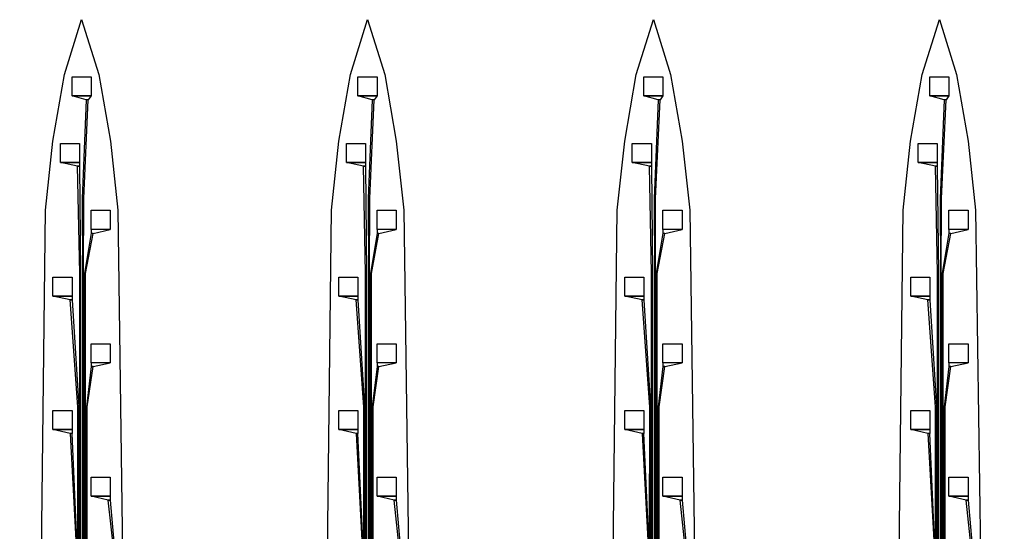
# Model space of a CAD drawing. Header units: inches. Extents: x 115980 to 170179, y 57000 to 74333.
# Drawn here: x 144451 to 144966, y 70893 to 71161 of the extents above; entities that cross this region are included whole.
import ezdxf

# ---------------------------------------------------------------- set-up
doc = ezdxf.new("R2010")
doc.units = ezdxf.units.IN
doc.header["$MEASUREMENT"] = 0
for name, color, linetype in [('metal', 221, 'Continuous'), ('nitride window', 40, 'Continuous'), ('profile', 140, 'Continuous')]:
    doc.layers.add(name, color=color, linetype=linetype)

msp = doc.modelspace()

# ---------------------------------------------------------------- linework, layer by layer
at = {"layer": 'metal'}
for points in [[(144478.29, 71121.42), (144478.29, 71131.42), (144488.29, 71131.42), (144488.29, 71121.42)], [(144628.29, 71121.42), (144628.29, 71131.42), (144638.29, 71131.42), (144638.29, 71121.42)], [(144778.29, 71121.42), (144778.29, 71131.42), (144788.29, 71131.42), (144788.29, 71121.42)], [(144928.29, 71121.42), (144928.29, 71131.42), (144938.29, 71131.42), (144938.29, 71121.42)], [(144485.75, 71119.42), (144478.29, 71121.42), (144488.29, 71121.42), (144486.75, 71119.42)], [(144484.59, 69984.41), (144484.29, 70014.41), (144484.29, 70888.42), (144484.29, 70958.42), (144484.29, 71028.42), (144484.43, 71067.53), (144486.75, 71119.42), (144485.75, 71119.42), (144483.63, 71067.53), (144483.79, 71028.42), (144483.79, 70958.42), (144483.79, 70888.42), (144483.79, 70014.41), (144483.69, 69984.41)], [(144635.75, 71119.42), (144628.29, 71121.42), (144638.29, 71121.42), (144636.75, 71119.42)], [(144634.59, 69984.41), (144634.29, 70014.41), (144634.29, 70888.42), (144634.29, 70958.42), (144634.29, 71028.42), (144634.43, 71067.53), (144636.75, 71119.42), (144635.75, 71119.42), (144633.63, 71067.53), (144633.79, 71028.42), (144633.79, 70958.42), (144633.79, 70888.42), (144633.79, 70014.41), (144633.69, 69984.41)], [(144785.75, 71119.42), (144778.29, 71121.42), (144788.29, 71121.42), (144786.75, 71119.42)], [(144784.59, 69984.41), (144784.29, 70014.41), (144784.29, 70888.42), (144784.29, 70958.42), (144784.29, 71028.42), (144784.43, 71067.53), (144786.75, 71119.42), (144785.75, 71119.42), (144783.63, 71067.53), (144783.79, 71028.42), (144783.79, 70958.42), (144783.79, 70888.42), (144783.79, 70014.41), (144783.69, 69984.41)], [(144935.75, 71119.42), (144928.29, 71121.42), (144938.29, 71121.42), (144936.75, 71119.42)], [(144934.59, 69984.41), (144934.29, 70014.41), (144934.29, 70888.42), (144934.29, 70958.42), (144934.29, 71028.42), (144934.43, 71067.53), (144936.75, 71119.42), (144935.75, 71119.42), (144933.63, 71067.53), (144933.79, 71028.42), (144933.79, 70958.42), (144933.79, 70888.42), (144933.79, 70014.41), (144933.69, 69984.41)], [(144472.19, 71086.42), (144472.19, 71096.42), (144482.19, 71096.42), (144482.19, 71086.42)], [(144622.19, 71086.42), (144622.19, 71096.42), (144632.19, 71096.42), (144632.19, 71086.42)], [(144772.19, 71086.42), (144772.19, 71096.42), (144782.19, 71096.42), (144782.19, 71086.42)], [(144922.19, 71086.42), (144922.19, 71096.42), (144932.19, 71096.42), (144932.19, 71086.42)], [(144481.19, 71084.55), (144472.19, 71086.42), (144482.19, 71086.42), (144482.19, 71084.55)], [(144631.19, 71084.55), (144622.19, 71086.42), (144632.19, 71086.42), (144632.19, 71084.55)], [(144781.19, 71084.55), (144772.19, 71086.42), (144782.19, 71086.42), (144782.19, 71084.55)], [(144931.19, 71084.55), (144922.19, 71086.42), (144932.19, 71086.42), (144932.19, 71084.55)], [(144481.89, 69984.41), (144482.29, 70014.41), (144482.29, 70888.42), (144482.29, 70958.42), (144482.3, 71028.41), (144481.19, 71084.55), (144482.19, 71084.55), (144482.79, 71028.42), (144482.79, 70958.42), (144482.79, 70888.42), (144482.79, 70014.41), (144482.79, 69984.41)], [(144631.89, 69984.41), (144632.29, 70014.41), (144632.29, 70888.42), (144632.29, 70958.42), (144632.3, 71028.41), (144631.19, 71084.55), (144632.19, 71084.55), (144632.79, 71028.42), (144632.79, 70958.42), (144632.79, 70888.42), (144632.79, 70014.41), (144632.79, 69984.41)], [(144781.89, 69984.41), (144782.29, 70014.41), (144782.29, 70888.42), (144782.29, 70958.42), (144782.3, 71028.41), (144781.19, 71084.55), (144782.19, 71084.55), (144782.79, 71028.42), (144782.79, 70958.42), (144782.79, 70888.42), (144782.79, 70014.41), (144782.79, 69984.41)], [(144931.89, 69984.41), (144932.29, 70014.41), (144932.29, 70888.42), (144932.29, 70958.42), (144932.3, 71028.41), (144931.19, 71084.55), (144932.19, 71084.55), (144932.79, 71028.42), (144932.79, 70958.42), (144932.79, 70888.42), (144932.79, 70014.41), (144932.79, 69984.41)], [(144488.29, 71051.42), (144488.29, 71061.42), (144498.29, 71061.42), (144498.29, 71051.42)], [(144638.29, 71051.42), (144638.29, 71061.42), (144648.29, 71061.42), (144648.29, 71051.42)], [(144788.29, 71051.42), (144788.29, 71061.42), (144798.29, 71061.42), (144798.29, 71051.42)], [(144938.29, 71051.42), (144938.29, 71061.42), (144948.29, 71061.42), (144948.29, 71051.42)], [(144486.39, 69984.41), (144485.29, 70014.41), (144485.29, 70888.42), (144485.29, 70958.42), (144485.29, 71028.35), (144489.29, 71049.28), (144488.29, 71049.42), (144484.79, 71028.42), (144484.79, 70958.42), (144484.79, 70888.42), (144484.79, 70014.41), (144485.49, 69984.41)], [(144489.29, 71049.28), (144498.29, 71051.42), (144488.29, 71051.42), (144488.29, 71049.42)], [(144636.39, 69984.41), (144635.29, 70014.41), (144635.29, 70888.42), (144635.29, 70958.42), (144635.29, 71028.35), (144639.29, 71049.28), (144638.29, 71049.42), (144634.79, 71028.42), (144634.79, 70958.42), (144634.79, 70888.42), (144634.79, 70014.41), (144635.49, 69984.41)], [(144639.29, 71049.28), (144648.29, 71051.42), (144638.29, 71051.42), (144638.29, 71049.42)], [(144786.39, 69984.41), (144785.29, 70014.41), (144785.29, 70888.42), (144785.29, 70958.42), (144785.29, 71028.35), (144789.29, 71049.28), (144788.29, 71049.42), (144784.79, 71028.42), (144784.79, 70958.42), (144784.79, 70888.42), (144784.79, 70014.41), (144785.49, 69984.41)], [(144789.29, 71049.28), (144798.29, 71051.42), (144788.29, 71051.42), (144788.29, 71049.42)], [(144936.39, 69984.41), (144935.29, 70014.41), (144935.29, 70888.42), (144935.29, 70958.42), (144935.29, 71028.35), (144939.29, 71049.28), (144938.29, 71049.42), (144934.79, 71028.42), (144934.79, 70958.42), (144934.79, 70888.42), (144934.79, 70014.41), (144935.49, 69984.41)], [(144939.29, 71049.28), (144948.29, 71051.42), (144938.29, 71051.42), (144938.29, 71049.42)], [(144478.29, 71026.42), (144478.29, 71016.42), (144468.29, 71016.42), (144468.29, 71026.42)], [(144628.29, 71026.42), (144628.29, 71016.42), (144618.29, 71016.42), (144618.29, 71026.42)], [(144778.29, 71026.42), (144778.29, 71016.42), (144768.29, 71016.42), (144768.29, 71026.42)], [(144928.29, 71026.42), (144928.29, 71016.42), (144918.29, 71016.42), (144918.29, 71026.42)], [(144477.29, 71014.42), (144468.29, 71016.42), (144478.29, 71016.42), (144478.29, 71014.42)], [(144480.09, 69984.41), (144481.29, 70014.41), (144481.29, 70888.42), (144481.3, 70958.37), (144477.29, 71014.42), (144478.29, 71014.42), (144481.79, 70958.42), (144481.79, 70888.42), (144481.79, 70014.41), (144480.99, 69984.41)], [(144627.29, 71014.42), (144618.29, 71016.42), (144628.29, 71016.42), (144628.29, 71014.42)], [(144630.09, 69984.41), (144631.29, 70014.41), (144631.29, 70888.42), (144631.3, 70958.37), (144627.29, 71014.42), (144628.29, 71014.42), (144631.79, 70958.42), (144631.79, 70888.42), (144631.79, 70014.41), (144630.99, 69984.41)], [(144777.29, 71014.42), (144768.29, 71016.42), (144778.29, 71016.42), (144778.29, 71014.42)], [(144780.09, 69984.41), (144781.29, 70014.41), (144781.29, 70888.42), (144781.3, 70958.37), (144777.29, 71014.42), (144778.29, 71014.42), (144781.79, 70958.42), (144781.79, 70888.42), (144781.79, 70014.41), (144780.99, 69984.41)], [(144927.29, 71014.42), (144918.29, 71016.42), (144928.29, 71016.42), (144928.29, 71014.42)], [(144930.09, 69984.41), (144931.29, 70014.41), (144931.29, 70888.42), (144931.3, 70958.37), (144927.29, 71014.42), (144928.29, 71014.42), (144931.79, 70958.42), (144931.79, 70888.42), (144931.79, 70014.41), (144930.99, 69984.41)], [(144488.29, 70981.42), (144488.29, 70991.42), (144498.29, 70991.42), (144498.29, 70981.42)], [(144638.29, 70981.42), (144638.29, 70991.42), (144648.29, 70991.42), (144648.29, 70981.42)], [(144788.29, 70981.42), (144788.29, 70991.42), (144798.29, 70991.42), (144798.29, 70981.42)], [(144938.29, 70981.42), (144938.29, 70991.42), (144948.29, 70991.42), (144948.29, 70981.42)], [(144488.19, 69984.41), (144486.29, 70014.41), (144486.29, 70888.42), (144486.28, 70958.3), (144489.29, 70979.42), (144488.29, 70979.42), (144485.79, 70958.42), (144485.79, 70888.42), (144485.79, 70014.41), (144487.29, 69984.41)], [(144489.29, 70979.42), (144498.29, 70981.42), (144488.29, 70981.42), (144488.29, 70979.42)], [(144638.19, 69984.41), (144636.29, 70014.41), (144636.29, 70888.42), (144636.28, 70958.3), (144639.29, 70979.42), (144638.29, 70979.42), (144635.79, 70958.42), (144635.79, 70888.42), (144635.79, 70014.41), (144637.29, 69984.41)], [(144639.29, 70979.42), (144648.29, 70981.42), (144638.29, 70981.42), (144638.29, 70979.42)], [(144788.19, 69984.41), (144786.29, 70014.41), (144786.29, 70888.42), (144786.28, 70958.3), (144789.29, 70979.42), (144788.29, 70979.42), (144785.79, 70958.42), (144785.79, 70888.42), (144785.79, 70014.41), (144787.29, 69984.41)], [(144789.29, 70979.42), (144798.29, 70981.42), (144788.29, 70981.42), (144788.29, 70979.42)], [(144938.19, 69984.41), (144936.29, 70014.41), (144936.29, 70888.42), (144936.28, 70958.3), (144939.29, 70979.42), (144938.29, 70979.42), (144935.79, 70958.42), (144935.79, 70888.42), (144935.79, 70014.41), (144937.29, 69984.41)], [(144939.29, 70979.42), (144948.29, 70981.42), (144938.29, 70981.42), (144938.29, 70979.42)], [(144468.29, 70946.42), (144468.29, 70956.42), (144478.29, 70956.42), (144478.29, 70946.42)], [(144618.29, 70946.42), (144618.29, 70956.42), (144628.29, 70956.42), (144628.29, 70946.42)], [(144768.29, 70946.42), (144768.29, 70956.42), (144778.29, 70956.42), (144778.29, 70946.42)], [(144918.29, 70946.42), (144918.29, 70956.42), (144928.29, 70956.42), (144928.29, 70946.42)], [(144477.29, 70944.42), (144468.29, 70946.42), (144478.29, 70946.42), (144478.29, 70944.42)], [(144627.29, 70944.42), (144618.29, 70946.42), (144628.29, 70946.42), (144628.29, 70944.42)], [(144777.29, 70944.42), (144768.29, 70946.42), (144778.29, 70946.42), (144778.29, 70944.42)], [(144927.29, 70944.42), (144918.29, 70946.42), (144928.29, 70946.42), (144928.29, 70944.42)], [(144479.19, 69984.41), (144480.79, 70014.41), (144480.79, 70888.42), (144478.29, 70944.42), (144477.29, 70944.42), (144480.3, 70888.36), (144480.29, 70014.41), (144478.29, 69984.41)], [(144629.19, 69984.41), (144630.79, 70014.41), (144630.79, 70888.42), (144628.29, 70944.42), (144627.29, 70944.42), (144630.3, 70888.36), (144630.29, 70014.41), (144628.29, 69984.41)], [(144779.19, 69984.41), (144780.79, 70014.41), (144780.79, 70888.42), (144778.29, 70944.42), (144777.29, 70944.42), (144780.3, 70888.36), (144780.29, 70014.41), (144778.29, 69984.41)], [(144929.19, 69984.41), (144930.79, 70014.41), (144930.79, 70888.42), (144928.29, 70944.42), (144927.29, 70944.42), (144930.3, 70888.36), (144930.29, 70014.41), (144928.29, 69984.41)], [(144488.29, 70911.42), (144488.29, 70921.42), (144498.29, 70921.42), (144498.29, 70911.42)], [(144638.29, 70911.42), (144638.29, 70921.42), (144648.29, 70921.42), (144648.29, 70911.42)], [(144788.29, 70911.42), (144788.29, 70921.42), (144798.29, 70921.42), (144798.29, 70911.42)], [(144938.29, 70911.42), (144938.29, 70921.42), (144948.29, 70921.42), (144948.29, 70911.42)], [(144497.29, 70909.42), (144488.29, 70911.42), (144498.29, 70911.42), (144498.29, 70909.42)], [(144647.29, 70909.42), (144638.29, 70911.42), (144648.29, 70911.42), (144648.29, 70909.42)], [(144797.29, 70909.42), (144788.29, 70911.42), (144798.29, 70911.42), (144798.29, 70909.42)], [(144947.29, 70909.42), (144938.29, 70911.42), (144948.29, 70911.42), (144948.29, 70909.42)]]:
    msp.add_lwpolyline(points, close=True, dxfattribs=at)
for points in [[(144508.29, 70321.42), (144507.29, 70391.42), (144506.29, 70461.42), (144505.29, 70531.42), (144504.29, 70601.42), (144503.29, 70671.42), (144502.29, 70741.42), (144501.29, 70811.42), (144500.3, 70881.35), (144497.29, 70909.42), (144498.29, 70909.42), (144500.79, 70881.42), (144501.79, 70811.42), (144502.79, 70741.42), (144503.79, 70671.42), (144504.79, 70601.42), (144505.79, 70531.42), (144506.79, 70461.42), (144507.79, 70391.42), (144508.79, 70321.42)], [(144658.29, 70321.42), (144657.29, 70391.42), (144656.29, 70461.42), (144655.29, 70531.42), (144654.29, 70601.42), (144653.29, 70671.42), (144652.29, 70741.42), (144651.29, 70811.42), (144650.3, 70881.35), (144647.29, 70909.42), (144648.29, 70909.42), (144650.79, 70881.42), (144651.79, 70811.42), (144652.79, 70741.42), (144653.79, 70671.42), (144654.79, 70601.42), (144655.79, 70531.42), (144656.79, 70461.42), (144657.79, 70391.42), (144658.79, 70321.42)], [(144808.29, 70321.42), (144807.29, 70391.42), (144806.29, 70461.42), (144805.29, 70531.42), (144804.29, 70601.42), (144803.29, 70671.42), (144802.29, 70741.42), (144801.29, 70811.42), (144800.3, 70881.35), (144797.29, 70909.42), (144798.29, 70909.42), (144800.79, 70881.42), (144801.79, 70811.42), (144802.79, 70741.42), (144803.79, 70671.42), (144804.79, 70601.42), (144805.79, 70531.42), (144806.79, 70461.42), (144807.79, 70391.42), (144808.79, 70321.42)], [(144958.29, 70321.42), (144957.29, 70391.42), (144956.29, 70461.42), (144955.29, 70531.42), (144954.29, 70601.42), (144953.29, 70671.42), (144952.29, 70741.42), (144951.29, 70811.42), (144950.3, 70881.35), (144947.29, 70909.42), (144948.29, 70909.42), (144950.79, 70881.42), (144951.79, 70811.42), (144952.79, 70741.42), (144953.79, 70671.42), (144954.79, 70601.42), (144955.79, 70531.42), (144956.79, 70461.42), (144957.79, 70391.42), (144958.79, 70321.42)]]:
    msp.add_lwpolyline(points, dxfattribs=at)
at = {"layer": 'nitride window'}
for points in [[(144478.29, 71131.42), (144488.29, 71131.42), (144488.29, 71121.42), (144478.29, 71121.42)], [(144628.29, 71131.42), (144638.29, 71131.42), (144638.29, 71121.42), (144628.29, 71121.42)], [(144778.29, 71131.42), (144788.29, 71131.42), (144788.29, 71121.42), (144778.29, 71121.42)], [(144928.29, 71131.42), (144938.29, 71131.42), (144938.29, 71121.42), (144928.29, 71121.42)], [(144472.19, 71096.42), (144482.19, 71096.42), (144482.19, 71086.42), (144472.19, 71086.42)], [(144622.19, 71096.42), (144632.19, 71096.42), (144632.19, 71086.42), (144622.19, 71086.42)], [(144772.19, 71096.42), (144782.19, 71096.42), (144782.19, 71086.42), (144772.19, 71086.42)], [(144922.19, 71096.42), (144932.19, 71096.42), (144932.19, 71086.42), (144922.19, 71086.42)], [(144488.29, 71061.42), (144498.29, 71061.42), (144498.29, 71051.42), (144488.29, 71051.42)], [(144638.29, 71061.42), (144648.29, 71061.42), (144648.29, 71051.42), (144638.29, 71051.42)], [(144788.29, 71061.42), (144798.29, 71061.42), (144798.29, 71051.42), (144788.29, 71051.42)], [(144938.29, 71061.42), (144948.29, 71061.42), (144948.29, 71051.42), (144938.29, 71051.42)], [(144468.29, 71026.42), (144478.29, 71026.42), (144478.29, 71016.42), (144468.29, 71016.42)], [(144618.29, 71026.42), (144628.29, 71026.42), (144628.29, 71016.42), (144618.29, 71016.42)], [(144768.29, 71026.42), (144778.29, 71026.42), (144778.29, 71016.42), (144768.29, 71016.42)], [(144918.29, 71026.42), (144928.29, 71026.42), (144928.29, 71016.42), (144918.29, 71016.42)], [(144488.29, 70991.42), (144498.29, 70991.42), (144498.29, 70981.42), (144488.29, 70981.42)], [(144638.29, 70991.42), (144648.29, 70991.42), (144648.29, 70981.42), (144638.29, 70981.42)], [(144788.29, 70991.42), (144798.29, 70991.42), (144798.29, 70981.42), (144788.29, 70981.42)], [(144938.29, 70991.42), (144948.29, 70991.42), (144948.29, 70981.42), (144938.29, 70981.42)], [(144468.29, 70956.42), (144478.29, 70956.42), (144478.29, 70946.42), (144468.29, 70946.42)], [(144618.29, 70956.42), (144628.29, 70956.42), (144628.29, 70946.42), (144618.29, 70946.42)], [(144768.29, 70956.42), (144778.29, 70956.42), (144778.29, 70946.42), (144768.29, 70946.42)], [(144918.29, 70956.42), (144928.29, 70956.42), (144928.29, 70946.42), (144918.29, 70946.42)], [(144488.29, 70911.42), (144488.29, 70921.42), (144498.29, 70921.42), (144498.29, 70911.42)], [(144638.29, 70911.42), (144638.29, 70921.42), (144648.29, 70921.42), (144648.29, 70911.42)], [(144788.29, 70911.42), (144788.29, 70921.42), (144798.29, 70921.42), (144798.29, 70911.42)], [(144938.29, 70911.42), (144938.29, 70921.42), (144948.29, 70921.42), (144948.29, 70911.42)]]:
    msp.add_lwpolyline(points, close=True, dxfattribs=at)
at = {"layer": 'profile'}
for points in [[(144515.79, 68984.41), (144450.79, 68984.41), (144450.79, 70111.46), (144462.23, 70881.49), (144464.31, 71061.42), (144468.19, 71097.66), (144474.29, 71132.67), (144483.29, 71161.42), (144492.29, 71132.67), (144498.39, 71097.66), (144502.29, 71061.42), (144504.79, 70881.49), (144515.79, 70111.42)], [(144665.79, 68984.41), (144600.79, 68984.41), (144600.79, 70111.46), (144612.23, 70881.49), (144614.31, 71061.42), (144618.19, 71097.66), (144624.29, 71132.67), (144633.29, 71161.42), (144642.29, 71132.67), (144648.39, 71097.66), (144652.29, 71061.42), (144654.79, 70881.49), (144665.79, 70111.42)], [(144815.79, 68984.41), (144750.79, 68984.41), (144750.79, 70111.46), (144762.23, 70881.49), (144764.31, 71061.42), (144768.19, 71097.66), (144774.29, 71132.67), (144783.29, 71161.42), (144792.29, 71132.67), (144798.39, 71097.66), (144802.29, 71061.42), (144804.79, 70881.49), (144815.79, 70111.42)], [(144965.79, 68984.41), (144900.79, 68984.41), (144900.79, 70111.46), (144912.23, 70881.49), (144914.31, 71061.42), (144918.19, 71097.66), (144924.29, 71132.67), (144933.29, 71161.42), (144942.29, 71132.67), (144948.39, 71097.66), (144952.29, 71061.42), (144954.79, 70881.49), (144965.79, 70111.42)]]:
    msp.add_lwpolyline(points, close=True, dxfattribs=at)

doc.saveas('drawing.dxf')
